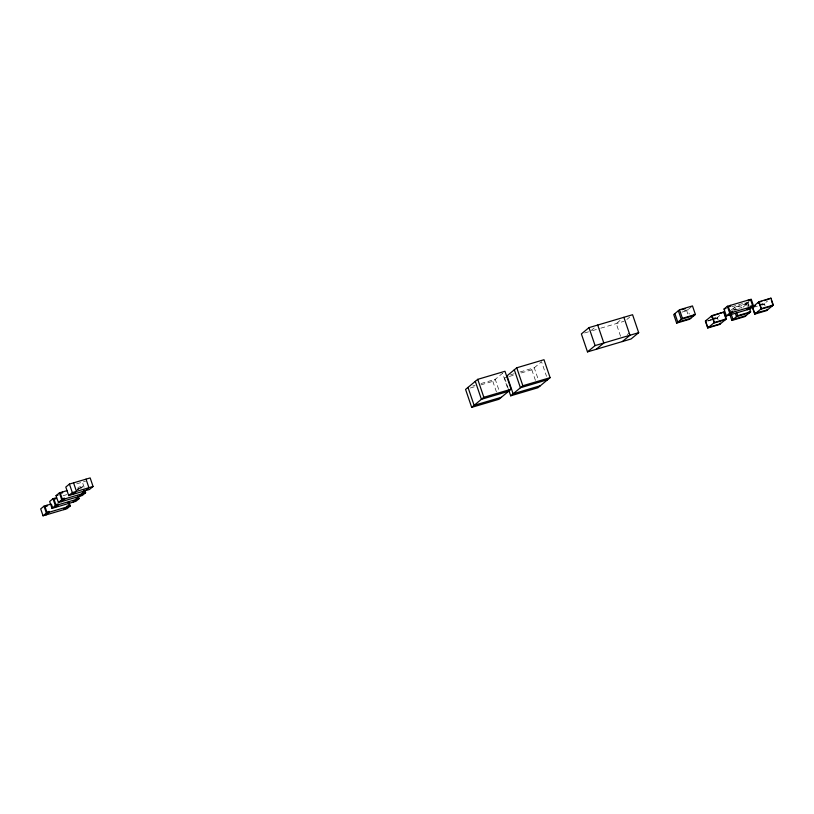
<?xml version="1.0" encoding="UTF-8"?>
<svg xmlns="http://www.w3.org/2000/svg" width="814" height="814" viewBox="0 0 814 814"><rect width="100%" height="100%" fill="white"/><g stroke="black" fill="none" stroke-linecap="round" stroke-linejoin="round"><path stroke-width="0.61" stroke-dasharray="4.07 3.05" d="M77.198 490.232L80.535 487.474L82.763 486.813L81.105 488.197M79.925 488.583L83.252 485.826L77.879 487.413M480.972 384.859L492.826 381.349L502.553 373.29L507.895 388.99M508.251 388.634L504.578 377.869L507.01 375.854M521.164 372.954L531.827 369.79L541.554 361.731L546.52 376.322M591.045 330.565L594.851 327.411M620.054 320.451L616.259 323.596L620.838 337.057M626.872 319.444L629.731 317.084M627.299 334.585L629.202 333.007M681.979 312.118L686.69 310.724L691.33 306.888M710.123 319.678L717.287 317.552L719.779 315.486M712.148 318.63L718.121 316.87L717.755 318.152L712.983 319.566M730.127 310.958L734.757 307.122L747.72 303.286L748.809 306.491M744.912 302.839L745.176 303.612L746.845 302.228M745.176 303.612L747.415 302.95L749.908 300.875M743.09 307.122L747.72 303.286M759.513 305.118L764.285 303.703L767.622 300.946M759.157 304.782L765.119 303.012L764.763 304.304L762.372 305.006M584.645 332.967L589.01 331.674M592.48 330.647L599.613 328.53M600.803 328.174L623.88 321.337M76.74 483.831L82.397 482.153L84.218 487.494M83.435 481.847L85.511 481.237M78.927 488.878L76.943 489.468L80.271 486.711L80.535 487.474M684.32 310.816L687.85 309.768L689.305 314.041M63.136 495.716L66.717 494.658M731.786 306.725L743.721 303.195M472.741 385.999L475.111 385.297M481.033 383.547L495.258 379.334L499.074 390.547M510.571 374.796L514.122 373.748M520.044 371.988L534.259 367.775L538.085 378.998M732.488 310.266L741.91 307.468M470.309 388.013L475.05 386.609M504.578 377.869L508.129 376.811M509.32 376.465L514.061 375.061M734.869 310.175L741.93 308.079M706.45 321.164L711.222 319.749M712.413 319.403L718.375 317.633M753.449 307.316L758.221 305.901M759.421 305.555L765.384 303.785M708.211 320.981L711.792 319.922M764.285 303.703L765.079 306.003M747.903 301.953L749.073 305.413M747.415 302.95L748.514 306.166M747.293 306.379L746.57 304.243L733.597 308.089L734.33 310.215M734.757 307.122L735.49 309.259M717.287 317.552L718.07 319.861M686.69 310.724L687.789 313.929M531.827 369.79L535.49 380.565M492.826 381.349L496.489 392.114"/><path stroke-width="1.22" d="M69.424 484.076L65.802 487.067L68.712 495.614L89.459 489.468L93.071 486.477L90.161 477.93L69.424 484.076L72.334 492.612L68.712 495.614M84.819 490.435L85.602 492.735L82.275 495.492L58.415 502.564L56.064 495.655L59.391 492.897L67.145 490.598M50.59 504.202L44.027 506.145L40.7 508.903L43.05 515.811L66.911 508.74L70.248 505.982L69.068 502.533M54.742 506.735L54.996 507.498L58.323 504.751L58.069 503.978L55.83 504.639L53.999 499.267L56.237 498.606L55.973 497.842L52.991 498.717L49.664 501.475L52.015 508.384L75.875 501.322L79.202 498.565L78.419 496.255M58.415 502.564L61.742 499.806L85.602 492.735M43.05 515.811L46.378 513.054L70.248 505.982M52.015 508.384L55.342 505.626L79.202 498.565M46.032 514.926L49.359 512.169L49.105 511.406L46.866 512.067L45.035 506.695L47.273 506.023L47.009 505.26M85.307 490.7L88.919 487.698L86.019 479.161M79.294 496.377L82.621 493.62L82.356 492.846L84.595 492.185L83.862 490.038M72.894 502.197L76.221 499.44L75.967 498.677L78.195 498.015L77.472 495.868M477.737 379.344L465.577 389.418L471.682 407.366L498.931 399.298L511.1 389.224L504.985 371.276L477.737 379.344L483.852 397.293L471.682 407.366M508.658 389.835L510.693 395.818L537.942 387.739L550.101 377.665L543.996 359.717L516.748 367.796L507.01 375.854L513.125 393.803L540.374 385.724M588.98 327.635L581.379 333.933L587.494 351.882L631.084 338.97L638.685 332.672L632.58 314.723L588.98 327.635L595.095 345.584L587.494 351.882M510.693 395.818L522.853 385.744L550.101 377.665M596.204 349.298L603.815 342.999L597.7 325.051M622.364 341.554L629.965 335.256L623.86 317.307M679.517 309.768L673.727 314.56L676.638 323.107L689.6 319.261L695.39 314.469L692.48 305.932L679.517 309.768L682.427 318.315L676.638 323.107M712.016 315.578L705.351 321.092L707.712 328.001L719.637 324.46L726.302 318.946L723.941 312.047L712.016 315.578L714.366 322.486L707.712 328.001M724.033 309.025L727.36 306.268L751.23 299.196L753.581 306.105L750.254 308.862L726.383 315.934L724.033 309.025L726.027 308.435M723.941 312.047L711.182 316.27L711.446 317.033L712.067 316.514L713.898 321.886L713.532 323.178L725.467 319.637L725.203 318.874M726.383 315.934L729.72 313.176L753.581 306.105M730.066 315.12L731.878 320.462L737.667 315.669L750.63 311.823L749.541 308.628M759.014 301.729L752.36 307.234L754.71 314.143L766.646 310.612L773.3 305.097L770.95 298.189L759.014 301.729L761.365 308.638L754.71 314.143M750.63 311.823L744.841 316.615L731.878 320.462M770.95 298.189L764.153 300.651M681.898 309.686L685.429 308.638M56.064 495.655L58.048 495.065M72.334 492.612L93.071 486.477M682.427 318.315L695.39 314.469M595.095 345.584L638.685 332.672M690.76 318.305L677.797 322.151L674.887 313.604M761.762 301.353L758.18 302.411L758.445 303.184L759.065 302.666L760.897 308.038L760.541 309.32L772.466 305.789L772.211 305.016M755.575 305.84L753.194 306.552L752.828 307.834L754.659 313.207L767.47 309.92L767.215 309.157M714.366 322.486L726.302 318.946M761.365 308.638L773.3 305.097M746 315.659L733.038 319.505L731.216 314.163M483.852 397.293L511.1 389.224M508.658 391.239L481.42 399.308L475.305 381.359M547.669 379.68L520.421 387.759L514.316 369.81M501.363 397.283L474.114 405.352L468.009 387.403M771.367 300.203L772.832 304.507M748.249 300.081L748.504 300.854L750.742 300.193L752.574 305.565L750.335 306.227L750.6 306.99L747.262 309.747L747.008 308.984M749.114 311.721L749.47 312.79L736.507 316.626L735.418 313.421M736.578 312.464L737.667 315.669M730.351 305.382L730.606 306.156L728.367 306.817L730.199 312.189L732.437 311.528L732.702 312.291L729.375 315.049L729.11 314.285M727.36 306.268L729.72 313.176M724.002 312.983L725.823 318.355M720.207 323.005L720.471 323.779L708.536 327.309L708.282 326.546L707.651 327.055L705.83 321.683L706.186 320.401M693.874 314.367L694.23 315.435L681.267 319.271L678.357 310.734M516.748 367.796L522.853 385.744M73.565 482.844L76.475 491.391L72.863 494.383L72.497 493.315M68.142 502.218L69.241 505.433L67.002 506.105L67.257 506.868L63.93 509.625L63.675 508.852M62.373 492.012L62.637 492.775L60.399 493.437L62.23 498.809L64.459 498.148L64.723 498.921L61.396 501.678L61.131 500.905M59.391 492.897L61.742 499.806M52.991 498.717L55.342 505.626M51.404 504.171L52.503 507.397M44.027 506.145L46.378 513.054"/></g></svg>
